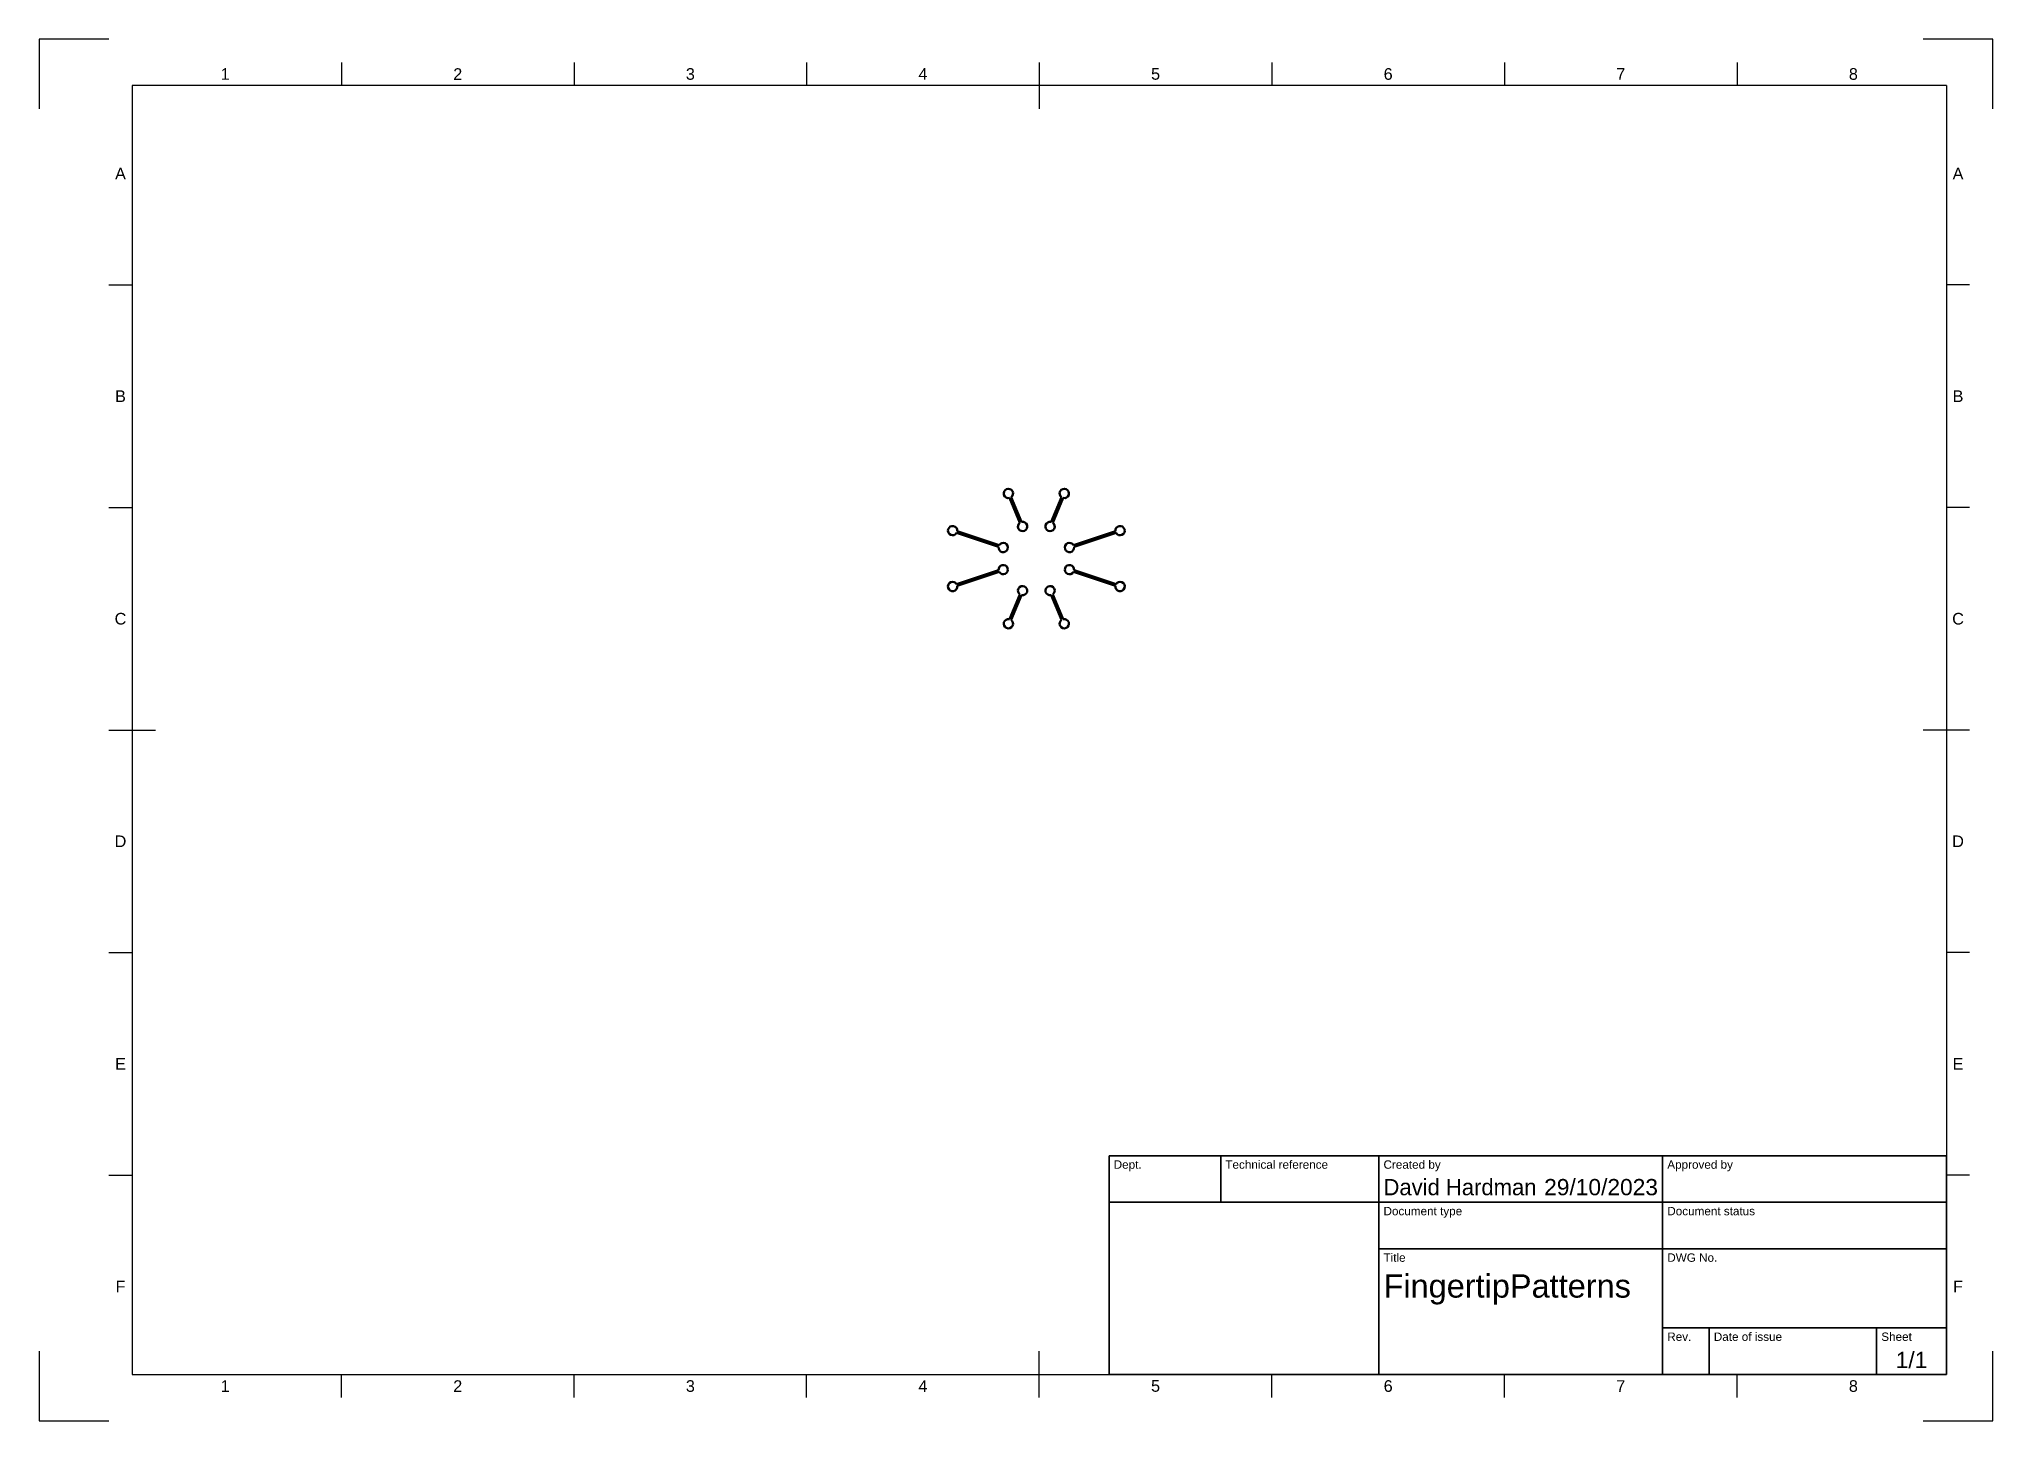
# Model space of a CAD drawing. Header units: millimetres. Extents: x 0 to 420, y 0 to 297.
import ezdxf
from ezdxf.enums import TextEntityAlignment as Align

# ---------------------------------------------------------------- set-up
doc = ezdxf.new("R2010")
doc.units = ezdxf.units.MM
doc.header["$LTSCALE"] = 0.75
for name, color, linetype, lineweight in [('BORDER', 7, 'Continuous', 25), ('TITLEBLOCK', 7, 'Continuous', 35), ('Visible', 7, 'Continuous', 50)]:
    doc.layers.add(name, color=color, linetype=linetype, lineweight=lineweight)
doc.styles.add('FusionTitle', font='arial.ttf')

# ---------------------------------------------------------------- blocks, each defined once
blk = doc.blocks.new('ISO_A3_SHEET')
at = {"layer": 'BORDER'}
for p, q in [((65, 292), (65, 287)), ((115, 292), (115, 287)), ((165, 292), (165, 287)), ((215, 292), (215, 282)), ((265, 292), (265, 287)), ((315, 292), (315, 287)), ((365, 292), (365, 287)), ((410, 287), (20, 287)), ((20, 287), (20, 10)), ((410, 287), (410, 10)), ((15, 244.16666), (20, 244.16666)), ((415, 244.16666), (410, 244.16666)), ((15, 196.33333), (20, 196.33333)), ((415, 196.33333), (410, 196.33333)), ((15, 148.5), (25, 148.5)), ((415, 148.5), (405, 148.5)), ((15, 100.66667), (20, 100.66667)), ((415, 100.66667), (410, 100.66667)), ((15, 52.83334), (20, 52.83334)), ((415, 52.83334), (410, 52.83334)), ((215, 5), (215, 15)), ((20, 10), (410, 10)), ((65, 5), (65, 10)), ((115, 5), (115, 10)), ((165, 5), (165, 10)), ((265, 5), (265, 10)), ((315, 5), (315, 10)), ((365, 5), (365, 10))]:
    blk.add_line(p, q, dxfattribs=at)
at = {"layer": 'Defpoints'}
for p, q in [((15, 297), (0, 297)), ((0, 297), (0, 282)), ((420, 297), (405, 297)), ((420, 282), (420, 297)), ((0, 15), (0, 0)), ((420, 0), (420, 15)), ((0, 0), (15, 0)), ((405, 0), (420, 0))]:
    blk.add_line(p, q, dxfattribs=at)
at = {"layer": 'BORDER', "style": 'FusionTitle'}
for s, p in [('1', (40, 289.5)), ('2', (90, 289.5)), ('3', (140, 289.5)), ('4', (190, 289.5)), ('5', (240, 289.5)), ('6', (290, 289.5)), ('7', (340, 289.5)), ('8', (390, 289.5)), ('A', (17.5, 268.08333)), ('A', (412.5, 268.08333)), ('B', (17.5, 220.25)), ('B', (412.5, 220.25)), ('C', (17.5, 172.41667)), ('C', (412.5, 172.41667)), ('D', (17.5, 124.58334)), ('D', (412.5, 124.58334)), ('E', (17.5, 76.75001)), ('E', (412.5, 76.75001)), ('F', (17.5, 28.91668)), ('F', (412.5, 28.91668)), ('1', (40, 7.5)), ('2', (90, 7.5)), ('3', (140, 7.5)), ('4', (190, 7.5)), ('5', (240, 7.5)), ('6', (290, 7.5)), ('7', (340, 7.5)), ('8', (390, 7.5))]:
    blk.add_text(s, height=2.5, dxfattribs=at).set_placement(p, align=Align.MIDDLE)
blk = doc.blocks.new('ISO_TITLEBLOCK')
at = {"layer": 'TITLEBLOCK'}
for p, q in [((0, 47), (-180, 47)), ((-180, 47), (-180, 0)), ((-156, 37), (-156, 47)), ((-122, 0), (-122, 47)), ((-61, 0), (-61, 47)), ((0, 0), (0, 47)), ((-180, 37), (0, 37)), ((-122, 27), (0, 27)), ((-61, 10), (0, 10)), ((-51, 0), (-51, 10)), ((-15, 0), (-15, 10)), ((-180, 0), (0, 0))]:
    blk.add_line(p, q, dxfattribs=at)
at = {"layer": 'TITLEBLOCK', "style": 'FusionTitle'}
for s, p in [('Dept.', (-179, 46)), ('Technical reference', (-155, 46)), ('Created by', (-121, 46)), ('Approved by', (-60, 46)), ('Document type', (-121, 36)), ('Document status', (-60, 36)), ('Title', (-121, 26)), ('DWG No.', (-60, 26)), ('Rev.', (-60, 9)), ('Date of issue', (-50, 9)), ('Sheet', (-14, 9))]:
    blk.add_text(s, height=1.8, dxfattribs=at).set_placement(p, align=Align.TOP_LEFT)
for tag, height, p in [('DEPT', 3.5, (-179, 42)), ('TECHNICAL_REFERENCE', 3.5, (-155, 42)), ('CREATED_BY', 3.5, (-121, 42)), ('APPROVED_BY', 3.5, (-60, 42)), ('DOCUMENT_TYPE', 3.5, (-121, 32)), ('DOCUMENT_STATUS', 3.5, (-60, 32)), ('TITLE_1', 5, (-121, 21.5)), ('TITLE_2', 5, (-121, 14)), ('TITLE_3', 5, (-121, 6.5)), ('DATE_OF_ISSUE', 3.5, (-50, 5))]:
    blk.add_attdef(tag, text='', height=height, dxfattribs=at).set_placement(p, align=Align.TOP_LEFT)
for tag, p in [('CREATED_DATE', (-62, 42)), ('APPROVED_DATE', (-0.99, 42))]:
    blk.add_attdef(tag, text='', height=3.5, dxfattribs=at).set_placement(p, align=Align.TOP_RIGHT)
for tag, height, p in [('DRAWING_NUMBER', 5, (-30.5, 19.75)), ('REV', 3.5, (-56, 4.85)), ('SHEET', 3.5, (-7.5, 4.85))]:
    blk.add_attdef(tag, text='', height=height, dxfattribs=at).set_placement(p, align=Align.TOP_CENTER)

msp = doc.modelspace()

# ---------------------------------------------------------------- linework, layer by layer
at = {"layer": 'Visible'}
for p, q in [((208.57508, 198.36452), (210.848764, 193.059256)), ((211.216422, 193.216824), (208.942738, 198.522087)), ((219.803159, 198.522087), (217.529475, 193.216824)), ((217.897133, 193.059256), (220.170817, 198.36452)), ((197.239219, 190.844303), (206.265062, 187.835688)), ((206.391553, 188.215162), (197.36571, 191.223776)), ((231.380187, 191.223776), (222.354344, 188.215162)), ((222.480835, 187.835688), (231.506678, 190.844303)), ((206.265062, 182.852068), (197.239219, 179.843453)), ((197.36571, 179.46398), (206.391553, 182.472595)), ((222.354344, 182.472595), (231.380187, 179.46398)), ((231.506678, 179.843453), (222.480835, 182.852068)), ((210.848764, 177.6285), (208.57508, 172.323237)), ((208.942738, 172.165669), (211.216422, 177.470932)), ((217.529475, 177.470932), (219.803159, 172.165669)), ((220.170817, 172.323237), (217.897133, 177.6285))]:
    msp.add_line(p, q, dxfattribs=at)
for centre, start, end in [((208.372948, 199.343878), 304.73555, 281.661632), ((220.372948, 199.343878), 258.338368, 235.26445), ((211.418554, 192.237466), 124.73555, 101.661632), ((217.327343, 192.237466), 78.338368, 55.26445), ((196.372949, 191.343878), 353.102011, 330.028092), ((232.372948, 191.343878), 209.971908, 186.897989), ((207.257824, 187.715586), 173.10201, 150.028092), ((221.488073, 187.715586), 29.971908, 6.89799), ((207.257824, 182.97217), 209.971908, 186.89799), ((221.488073, 182.97217), 353.10201, 330.028092), ((196.372949, 179.343878), 29.971908, 6.89799), ((211.418554, 178.45029), 258.338368, 235.26445), ((217.327343, 178.45029), 304.735549, 281.661631), ((232.372948, 179.343878), 173.10201, 150.028092), ((208.372948, 171.343878), 78.338368, 55.26445), ((220.372948, 171.343878), 124.735549, 101.661631)]:
    msp.add_arc(centre, 1, start, end, dxfattribs=at)

# ---------------------------------------------------------------- block references
at = {"layer": 'BORDER'}
msp.add_blockref('ISO_A3_SHEET', (0, 0), dxfattribs=at)
at = {"layer": 'TITLEBLOCK'}
ref = msp.add_blockref('ISO_TITLEBLOCK', (410, 10), dxfattribs=at)
ref.add_attrib('CREATED_DATE', '29/10/2023', dxfattribs={"height": 3.5, "style": 'FusionTitle'}).set_placement((348, 52), align=Align.TOP_RIGHT)
ref.add_attrib('SHEET', '1/1', dxfattribs={"height": 3.5, "style": 'FusionTitle'}).set_placement((402.5, 14.85), align=Align.TOP_CENTER)
ref.add_attrib('TITLE_1', 'FingertipPatterns', dxfattribs={"height": 5, "style": 'FusionTitle'}).set_placement((289, 31.5), align=Align.TOP_LEFT)
ref.add_attrib('CREATED_BY', 'David Hardman', dxfattribs={"height": 3.5, "style": 'FusionTitle', "width": 0.968122}).set_placement((289, 52), align=Align.TOP_LEFT)

doc.saveas('drawing.dxf')
